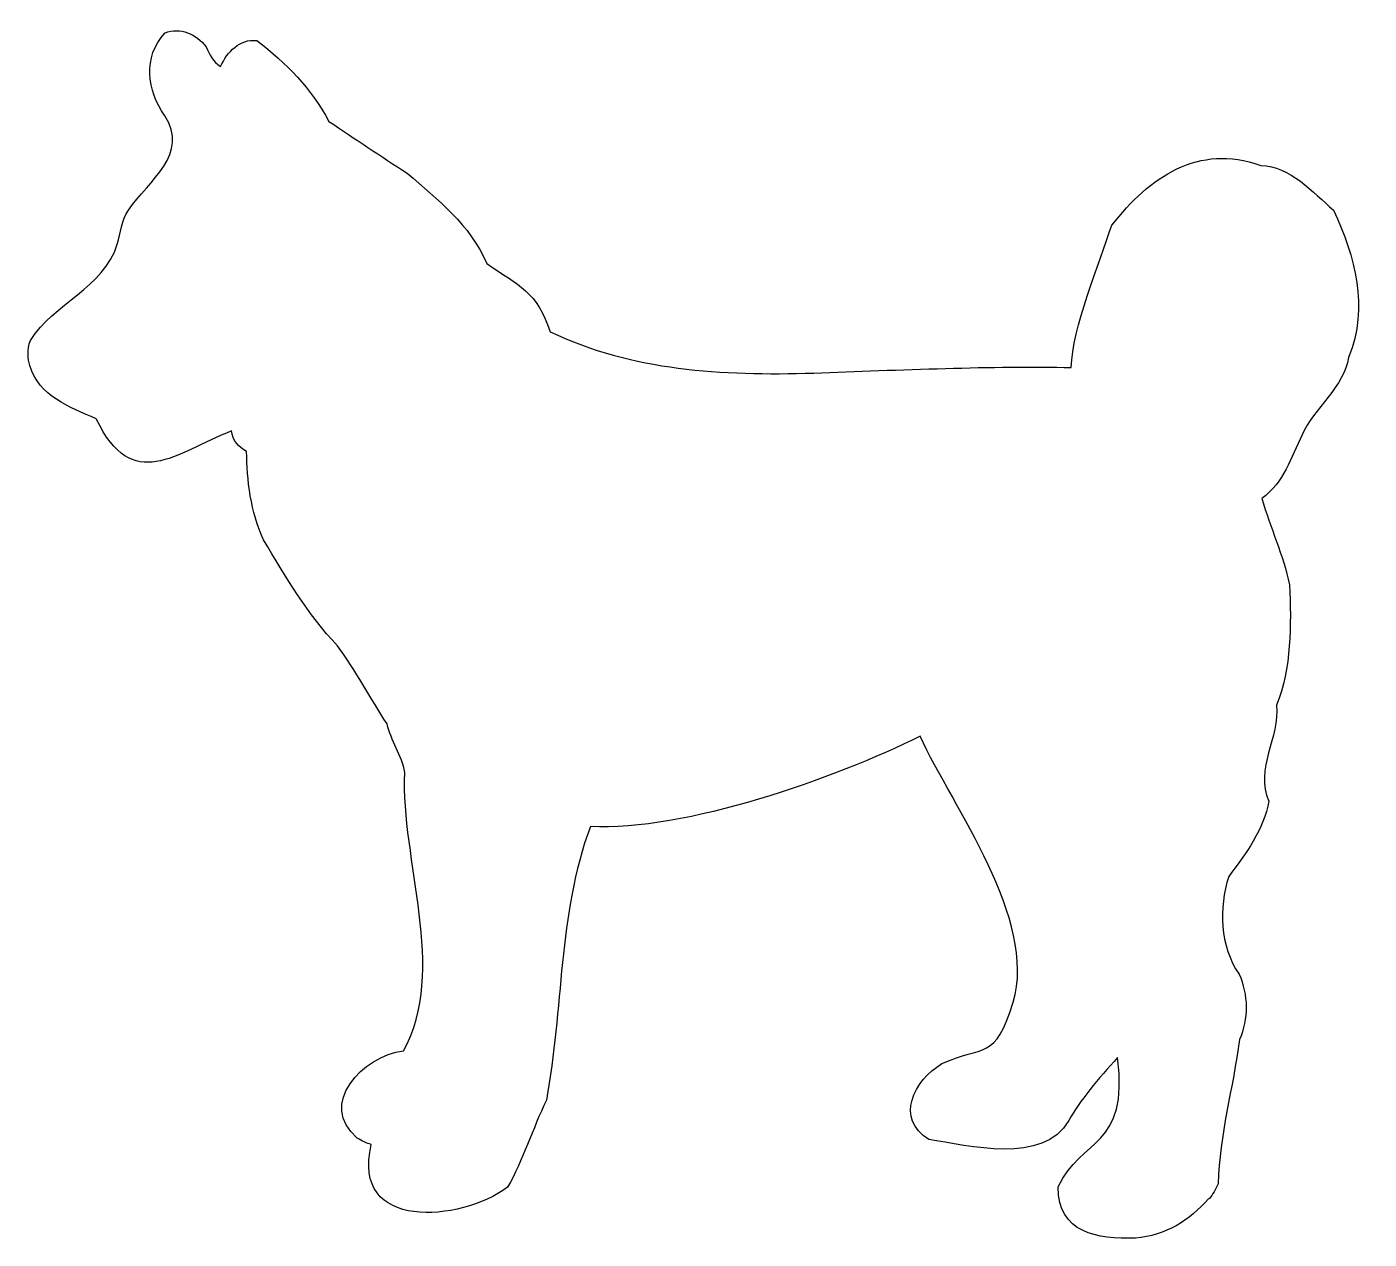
# Model space of a CAD drawing. Header units: centimetres. Extents: x -6 to 4.4, y -1.4 to 8.
import ezdxf

# ---------------------------------------------------------------- set-up
doc = ezdxf.new("R2010")
doc.units = ezdxf.units.CM
doc.header["$MEASUREMENT"] = 0
doc.layers.add('Layer 1', color=7, linetype='Continuous')

msp = doc.modelspace()

# ---------------------------------------------------------------- linework, layer by layer
at = {"layer": 'Layer 1', "color": 254}
msp.add_open_spline([(-4.91161, 7.91319), (-5.08665, 7.72454), (-5.05252, 7.47108), (-4.91409, 7.27157), (-4.91409, 7.27157), (-4.72008, 6.98008), (-5.03518, 6.76942), (-5.19521, 6.54314), (-5.19521, 6.54314), (-5.24887, 6.46322), (-5.25638, 6.36769), (-5.2812, 6.27773), (-5.2812, 6.27773), (-5.38742, 5.93802), (-5.77228, 5.82385), (-5.9534, 5.53442), (-5.9534, 5.53442), (-5.9814, 5.46096), (-5.97317, 5.39257), (-5.95837, 5.34012), (-5.95837, 5.34012), (-5.88699, 5.10311), (-5.65293, 5.01813), (-5.44408, 4.92753), (-5.44408, 4.92753), (-5.16295, 4.34317), (-4.83592, 4.66195), (-4.3965, 4.8341), (-4.3965, 4.8341), (-4.39257, 4.76161), (-4.34108, 4.70914), (-4.28074, 4.67452), (-4.28074, 4.67452), (-4.27911, 4.45739), (-4.24985, 4.20849), (-4.14928, 3.99074), (-4.14928, 3.99074), (-3.97725, 3.70686), (-3.80959, 3.41308), (-3.57712, 3.17136), (-3.57712, 3.17136), (-3.43599, 2.97853), (-3.32469, 2.76737), (-3.19347, 2.56778), (-3.19347, 2.56778), (-3.16486, 2.43457), (-3.07848, 2.32613), (-3.05704, 2.19157), (-3.05704, 2.19157), (-3.0885, 1.51927), (-2.72227, 0.66071), (-3.06614, 0.0377), (-3.06614, 0.0377), (-3.38225, 0.00391), (-3.73555, -0.37915), (-3.42415, -0.63616), (-3.42415, -0.63616), (-3.38814, -0.66139), (-3.35176, -0.67509), (-3.31584, -0.68577), (-3.31584, -0.68577), (-3.47903, -1.3606), (-2.62731, -1.28593), (-2.26164, -1.01733), (-2.26164, -1.01733), (-2.14404, -0.80883), (-2.06726, -0.56496), (-1.9615, -0.34347), (-1.9615, -0.34347), (-1.82837, 0.36305), (-1.87385, 1.08811), (-1.62085, 1.7732), (-1.62085, 1.7732), (-0.89298, 1.73466), (0.27249, 2.14444), (0.93155, 2.47187), (0.93155, 2.47187), (1.1856, 1.9197), (1.83998, 1.06025), (1.65171, 0.4139), (1.65171, 0.4139), (1.50966, -0.04251), (1.42531, 0.08781), (1.10022, -0.06069), (1.10022, -0.06069), (0.87823, -0.18836), (0.73743, -0.48748), (0.99852, -0.64691), (0.99852, -0.64691), (1.30315, -0.69591), (1.88671, -0.84523), (2.08166, -0.50056), (2.08166, -0.50056), (2.1627, -0.35192), (2.31128, -0.17568), (2.45952, -0.01191), (2.45952, -0.01191), (2.54739, -0.72043), (2.17869, -0.6298), (1.99815, -1.01402), (1.99815, -1.01402), (2.00014, -1.37291), (2.30093, -1.41821), (2.5976, -1.41089), (2.5976, -1.41089), (2.83455, -1.38949), (3.00885, -1.2765), (3.1648, -1.10497), (3.1648, -1.10497), (3.1648, -1.10497), (3.16645, -1.10662), (3.16645, -1.10662), (3.16645, -1.10662), (3.19675, -1.07155), (3.21814, -1.03215), (3.23673, -0.99004), (3.23673, -0.99004), (3.2466, -0.61218), (3.35339, -0.24717), (3.40292, 0.12534), (3.40292, 0.12534), (3.47227, 0.28589), (3.47059, 0.47308), (3.39879, 0.63219), (3.39879, 0.63219), (3.24829, 0.85051), (3.24279, 1.14185), (3.31859, 1.3879), (3.31859, 1.3879), (3.44617, 1.55426), (3.5929, 1.75779), (3.62947, 1.96999), (3.62947, 1.96999), (3.51894, 2.22005), (3.71452, 2.46727), (3.689, 2.71165), (3.689, 2.71165), (3.80546, 2.99597), (3.80269, 3.33651), (3.78988, 3.64347), (3.78988, 3.64347), (3.74026, 3.87339), (3.64208, 4.08718), (3.57573, 4.31072), (3.57573, 4.31072), (3.74895, 4.44009), (3.79711, 4.62383), (3.88744, 4.80433), (3.88744, 4.80433), (3.97458, 5.00469), (4.21543, 5.18212), (4.24711, 5.40295), (4.24711, 5.40295), (4.40565, 5.79553), (4.29692, 6.1784), (4.1297, 6.54232), (4.1297, 6.54232), (3.9718, 6.67601), (3.793, 6.88799), (3.56746, 6.8871), (3.56746, 6.8871), (3.08122, 7.06236), (2.70723, 6.79666), (2.41404, 6.42573), (2.41404, 6.42573), (2.31889, 6.13284), (2.10624, 5.62422), (2.10068, 5.32441), (2.10068, 5.32441), (1.50828, 5.3382), (0.75838, 5.30657), (0.10886, 5.28141), (0.10886, 5.28141), (-0.60943, 5.26095), (-1.29155, 5.29826), (-1.93174, 5.60139), (-1.93174, 5.60139), (-2.03494, 5.91299), (-2.17326, 5.95706), (-2.42287, 6.12808), (-2.42287, 6.12808), (-2.55267, 6.4325), (-2.80034, 6.6198), (-3.0372, 6.82757), (-3.0372, 6.82757), (-3.24108, 6.95762), (-3.4423, 7.09509), (-3.64491, 7.22858), (-3.64491, 7.22858), (-3.78124, 7.48548), (-3.96979, 7.67667), (-4.20219, 7.85366), (-4.20219, 7.85366), (-4.33639, 7.86912), (-4.43013, 7.76561), (-4.48249, 7.65439), (-4.48249, 7.65439), (-4.54633, 7.68981), (-4.56379, 7.7457), (-4.59493, 7.8057), (-4.59493, 7.8057), (-4.66863, 7.90461), (-4.79476, 7.95996), (-4.91161, 7.91319)], degree=3, knots=[0, 0, 0, 0, 0.01923077, 0.01923077, 0.01923077, 0.01923077, 0.03846154, 0.03846154, 0.03846154, 0.03846154, 0.05769231, 0.05769231, 0.05769231, 0.05769231, 0.07692308, 0.07692308, 0.07692308, 0.07692308, 0.09615385, 0.09615385, 0.09615385, 0.09615385, 0.11538462, 0.11538462, 0.11538462, 0.11538462, 0.13461538, 0.13461538, 0.13461538, 0.13461538, 0.15384615, 0.15384615, 0.15384615, 0.15384615, 0.17307692, 0.17307692, 0.17307692, 0.17307692, 0.19230769, 0.19230769, 0.19230769, 0.19230769, 0.21153846, 0.21153846, 0.21153846, 0.21153846, 0.23076923, 0.23076923, 0.23076923, 0.23076923, 0.25, 0.25, 0.25, 0.25, 0.26923077, 0.26923077, 0.26923077, 0.26923077, 0.28846154, 0.28846154, 0.28846154, 0.28846154, 0.30769231, 0.30769231, 0.30769231, 0.30769231, 0.32692308, 0.32692308, 0.32692308, 0.32692308, 0.34615385, 0.34615385, 0.34615385, 0.34615385, 0.36538462, 0.36538462, 0.36538462, 0.36538462, 0.38461538, 0.38461538, 0.38461538, 0.38461538, 0.40384615, 0.40384615, 0.40384615, 0.40384615, 0.42307692, 0.42307692, 0.42307692, 0.42307692, 0.44230769, 0.44230769, 0.44230769, 0.44230769, 0.46153846, 0.46153846, 0.46153846, 0.46153846, 0.48076923, 0.48076923, 0.48076923, 0.48076923, 0.5, 0.5, 0.5, 0.5, 0.51923077, 0.51923077, 0.51923077, 0.51923077, 0.53846154, 0.53846154, 0.53846154, 0.53846154, 0.55769231, 0.55769231, 0.55769231, 0.55769231, 0.57692308, 0.57692308, 0.57692308, 0.57692308, 0.59615385, 0.59615385, 0.59615385, 0.59615385, 0.61538462, 0.61538462, 0.61538462, 0.61538462, 0.63461538, 0.63461538, 0.63461538, 0.63461538, 0.65384615, 0.65384615, 0.65384615, 0.65384615, 0.67307692, 0.67307692, 0.67307692, 0.67307692, 0.69230769, 0.69230769, 0.69230769, 0.69230769, 0.71153846, 0.71153846, 0.71153846, 0.71153846, 0.73076923, 0.73076923, 0.73076923, 0.73076923, 0.75, 0.75, 0.75, 0.75, 0.76923077, 0.76923077, 0.76923077, 0.76923077, 0.78846154, 0.78846154, 0.78846154, 0.78846154, 0.80769231, 0.80769231, 0.80769231, 0.80769231, 0.82692308, 0.82692308, 0.82692308, 0.82692308, 0.84615385, 0.84615385, 0.84615385, 0.84615385, 0.86538462, 0.86538462, 0.86538462, 0.86538462, 0.88461538, 0.88461538, 0.88461538, 0.88461538, 0.90384615, 0.90384615, 0.90384615, 0.90384615, 0.92307692, 0.92307692, 0.92307692, 0.92307692, 0.94230769, 0.94230769, 0.94230769, 0.94230769, 0.96153846, 0.96153846, 0.96153846, 0.96153846, 1, 1, 1, 1], dxfattribs=at)

doc.saveas('drawing.dxf')
